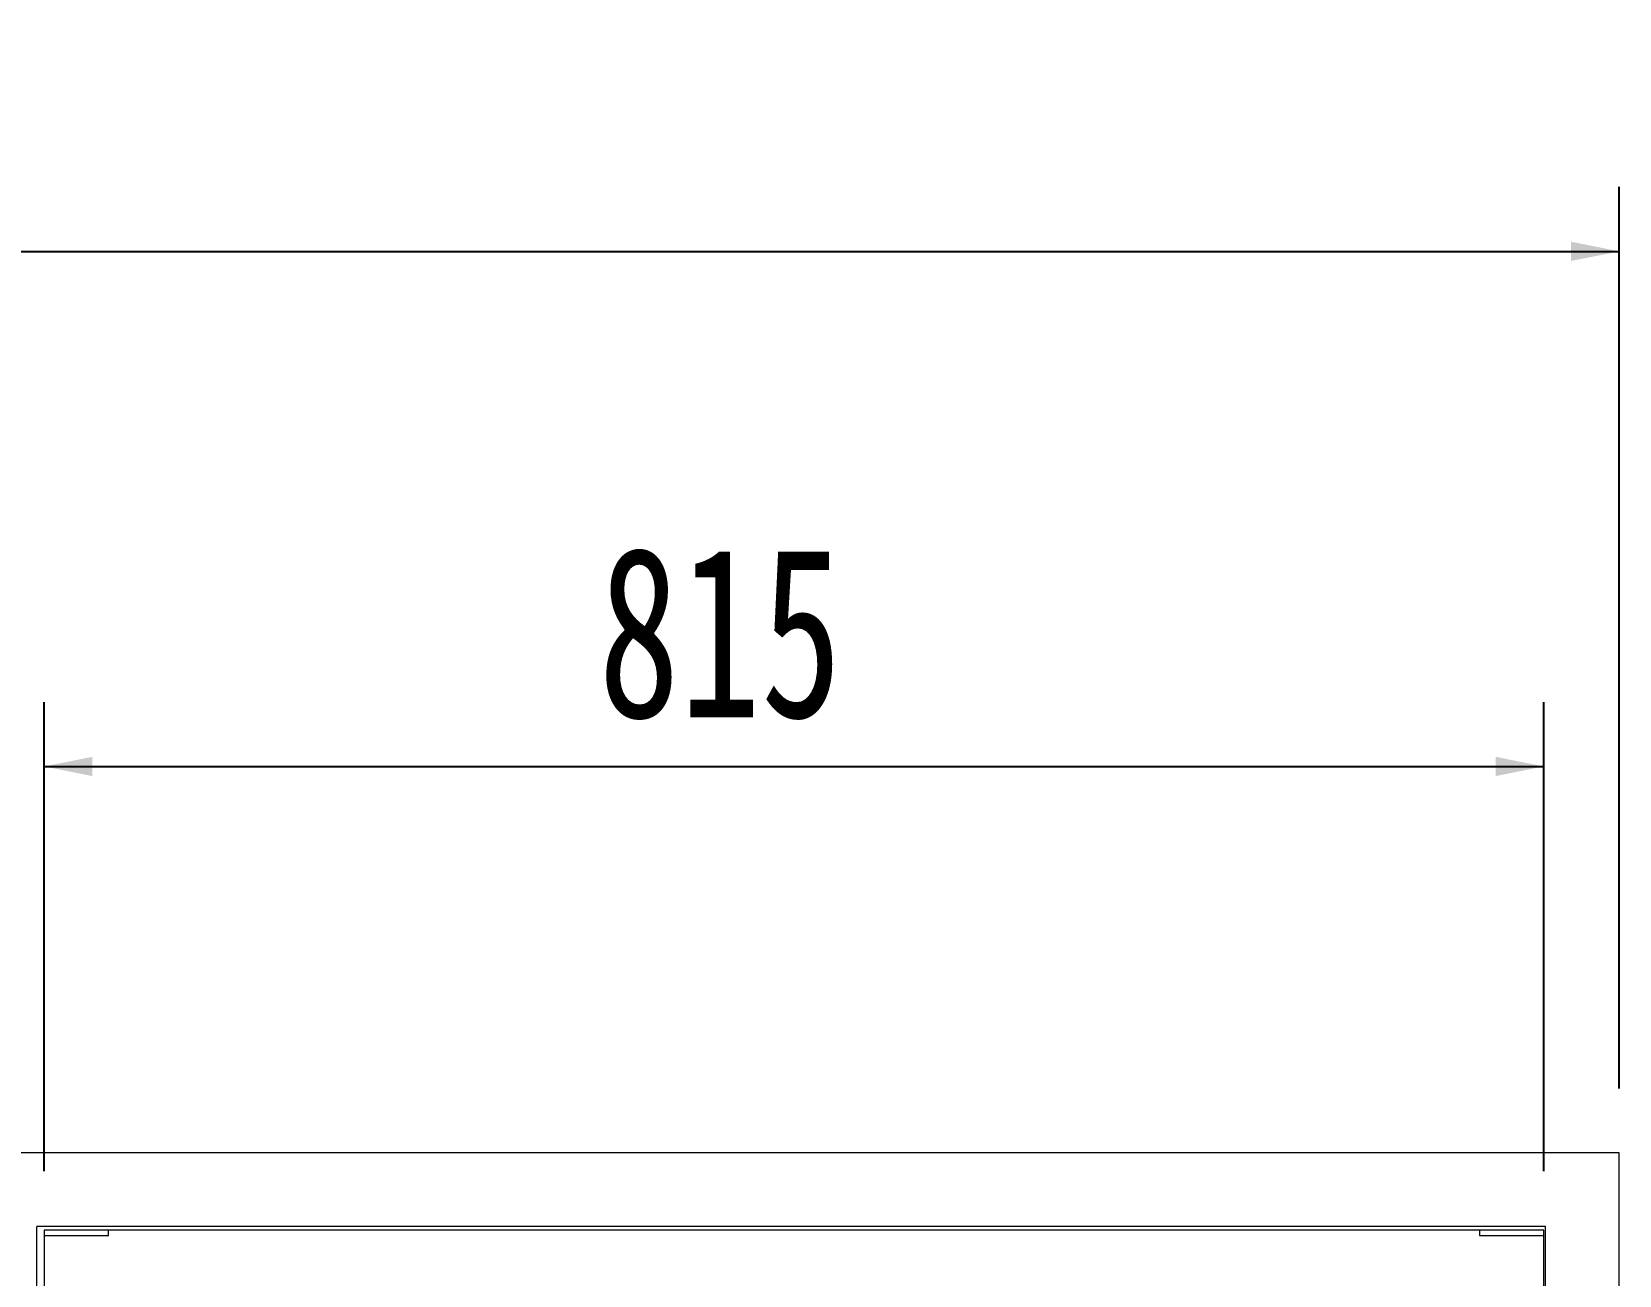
# Model space of a CAD drawing. Header units: millimetres. Extents: x 169 to 14583, y -399 to 10804.
# Drawn here: x 8639 to 9501, y 3210 to 3886 of the extents above; entities that cross this region are included whole.
import ezdxf

# ---------------------------------------------------------------- set-up
doc = ezdxf.new("R2010")
doc.units = ezdxf.units.MM
doc.header["$LTSCALE"] = 35
doc.layers.add('1', color=70, linetype='Continuous')
doc.styles.add('SLDTEXTSTYLE2', font='TXT', dxfattribs={"width": 0.7})
doc.dimstyles.new('SLDDIMSTYLE3', dxfattribs={"dimtxt": 105.988363, "dimasz": 26.25, "dimexe": 0, "dimexo": 0.0625, "dimgap": 26.497091, "dimtad": 1, "dimrnd": 1e-09, "dimzin": 12, "dimdsep": 46, "dimtxsty": 'SLDTEXTSTYLE2', "dimsah": 1, "dimcen": 0.09, "dimadec": 0, "dimazin": 3, "dimtfac": 1, "dimtdec": 3, "dimtofl": 0, "dimtmove": 0, "dimatfit": 3, "dimfxl": 0, "dimfrac": 2, "dimtolj": 1, "dimtzin": 12, "dimarcsym": 0})

# ---------------------------------------------------------------- blocks, each defined once
blk = doc.blocks.new('_D_9')
at = {"layer": '1'}
for p, q in [((6501.28, 3311.16), (6501.28, 3801.16)), ((9501.28, 3311.16), (9501.28, 3801.16)), ((6501.28, 3766.16), (9501.28, 3766.16))]:
    blk.add_line(p, q, dxfattribs=at)
for points in [[(6501.28, 3766.16), (6527.53, 3760.91), (6527.53, 3771.41)], [(9501.28, 3766.16), (9475.03, 3771.41), (9475.03, 3760.91)]]:
    blk.add_solid(points, dxfattribs=at)
at = {"layer": '1', "insert": (7859.63, 3885.53), "char_height": 92.604, "attachment_point": 1, "style": 'SLDTEXTSTYLE2'}
blk.add_mtext('3000', dxfattribs=at)
blk = doc.blocks.new('_D_22')
at = {"layer": '1'}
for p, q in [((8645.28, 3266.16), (8645.28, 3521.16)), ((9460.28, 3266.16), (9460.28, 3521.16)), ((8645.28, 3486.16), (9460.28, 3486.16))]:
    blk.add_line(p, q, dxfattribs=at)
for points in [[(8645.28, 3486.16), (8671.53, 3480.91), (8671.53, 3491.41)], [(9460.28, 3486.16), (9434.03, 3491.41), (9434.03, 3480.91)]]:
    blk.add_solid(points, dxfattribs=at)
at = {"layer": '1', "insert": (8946.54, 3605.53), "char_height": 92.604, "attachment_point": 1, "style": 'SLDTEXTSTYLE2'}
blk.add_mtext('815', dxfattribs=at)

msp = doc.modelspace()

# ---------------------------------------------------------------- linework, layer by layer
at = {"color": 7, "linetype": 'Continuous', "lineweight": 18}
for p, q in [((9501.279, 3276.159), (6501.279, 3276.159)), ((9501.279, 1076.159), (9501.279, 3276.159)), ((9461.279, 3236.159), (8641.279, 3236.159)), ((8641.279, 1919.779), (8641.279, 3236.159)), ((9461.279, 3154.159), (9461.279, 3236.159)), ((8680.279, 3234.159), (8645.279, 3234.159)), ((8645.279, 3234.159), (8645.279, 3231.159)), ((8645.279, 3231.159), (8645.279, 1924.779)), ((8645.279, 3231.159), (8680.279, 3231.159)), ((8680.279, 3231.159), (8680.279, 3234.159)), ((9425.279, 3234.159), (8680.279, 3234.159)), ((9425.279, 3234.159), (9425.279, 3231.159)), ((9460.279, 3234.159), (9425.279, 3234.159)), ((9425.279, 3231.159), (9460.279, 3231.159)), ((9460.279, 3231.159), (9460.279, 3234.159)), ((9460.279, 3154.159), (9460.279, 3231.159))]:
    msp.add_line(p, q, dxfattribs=at)

# ---------------------------------------------------------------- dimensions: what is measured, and where the dimension line sits
at = {"layer": '1'}
dim = msp.add_linear_dim(base=(9501.279, 3766.159), p1=(6501.279, 3276.159), p2=(9501.279, 3276.159), angle=0, dimstyle='SLDDIMSTYLE3', dxfattribs=at)
dim.commit()
dim.dimension.update_dxf_attribs({"geometry": '_D_9', "text_midpoint": (8001.279, 3766.159), "dimtype": 160})
dim = msp.add_linear_dim(base=(9460.279, 3486.159), p1=(8645.279, 3231.159), p2=(9460.279, 3231.159), dimstyle='SLDDIMSTYLE3', dxfattribs=at)
dim.commit()
dim.dimension.update_dxf_attribs({"geometry": '_D_22', "text_midpoint": (9052.779, 3486.159), "dimtype": 160})

doc.saveas('drawing.dxf')
